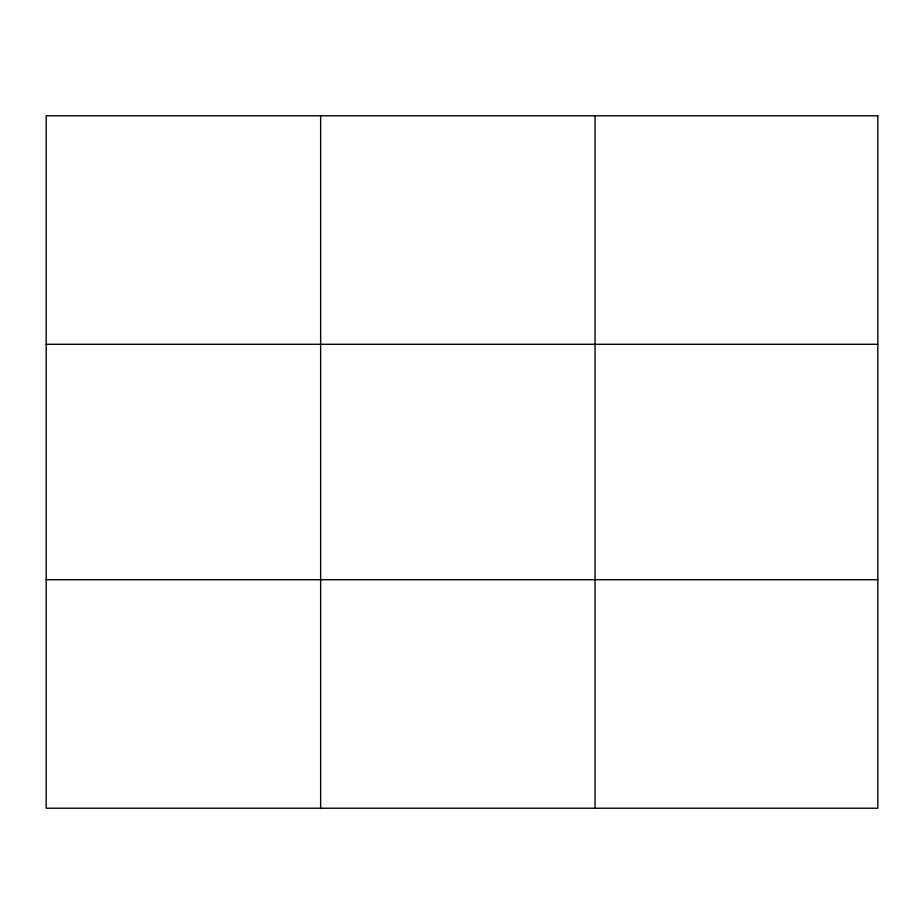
<?xml version="1.0" encoding="UTF-8"?>
<svg xmlns="http://www.w3.org/2000/svg" width="924" height="924" viewBox="0 0 924 924"><rect width="100%" height="100%" fill="white"/><g stroke="black" fill="none" stroke-linecap="round" stroke-linejoin="round"><path stroke-width="1.39" d="M320.628 115.777L320.628 808.223M595.056 115.777L595.056 808.223M46.2 344.282L877.8 344.282M46.2 579.718L877.8 579.718M877.8 115.777L877.8 808.223L46.2 808.223L46.2 115.777L877.8 115.777"/></g></svg>
